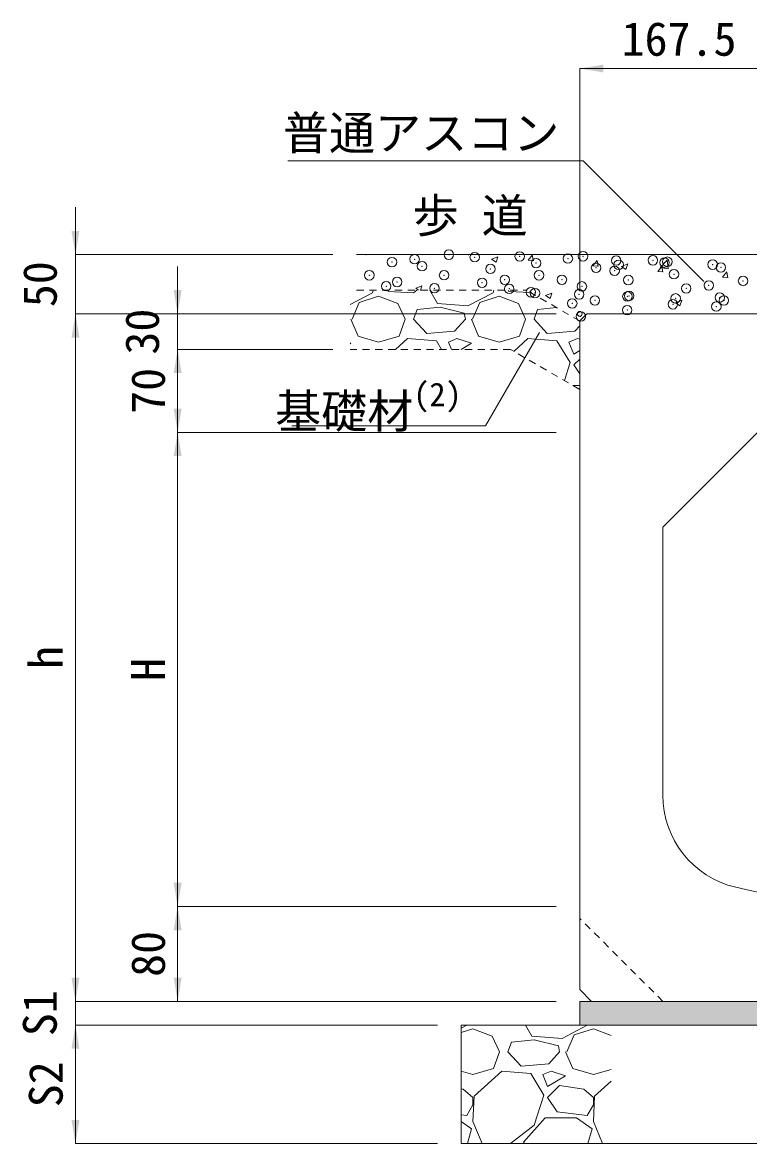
# Model space of a CAD drawing. Units: millimetres at full size; some dimension numbers follow another scale. Extents: x 6872 to 78201, y -34623 to -7860.
# Drawn here: x 46966 to 47579, y -22134 to -21189 of the extents above; entities that cross this region are included whole.
import ezdxf
from ezdxf.enums import TextEntityAlignment as Align

# ---------------------------------------------------------------- set-up
doc = ezdxf.new("R2010")
doc.units = ezdxf.units.MM
doc.header["$LTSCALE"] = 16
doc.header["$PDMODE"] = 32
doc.header["$PDSIZE"] = 8
doc.linetypes.add('USER1', pattern=[0.675, 0.375, -0.3])
for name, color, linetype, lineweight in [('0_2', 7, 'Continuous', 20), ('寸法線', 7, 'Continuous', 9), ('補助線', 8, 'Continuous', 13), ('ﾊｯﾁﾝｸﾞ', 7, 'Continuous', 5)]:
    doc.layers.add(name, color=color, linetype=linetype, lineweight=lineweight)
doc.styles.add('ＭＳ ゴシック', font='')
doc.styles.get('ＭＳ ゴシック').set_extended_font_data('MS Gothic')

# ---------------------------------------------------------------- blocks, each defined once
blk = doc.blocks.new('filled_arrow')
at = {"color": 0, "linetype": 'Continuous', "lineweight": -2}
blk.add_solid([(7.5, 1.25), (0, 0), (7.5, -1.25)], dxfattribs=at)

msp = doc.modelspace()

# ---------------------------------------------------------------- hatches: boundary and pattern name
at = {"layer": 'ﾊｯﾁﾝｸﾞ'}
msp.add_hatch(color=8, dxfattribs=at).paths.add_polyline_path([(47975.76, -22034.49), (47975.76, -22014.49), (47445.76, -22014.49), (47435.76, -22014.49), (47435.76, -22034.49)])

# ---------------------------------------------------------------- linework, layer by layer
at = {"layer": '0_2'}
for p, q in [((47603.26, -21384.49), (47247.58, -21384.49)), ((47435.76, -21440.49), (47441.76, -21434.49)), ((47435.76, -21440.49), (47435.76, -22004.49)), ((47594.51, -21434.49), (47441.76, -21434.49)), ((47505.76, -21614.49), (47585.76, -21534.49)), ((47505.76, -21840.46), (47505.76, -21614.49)), ((47445.76, -22014.49), (47435.76, -22004.49)), ((47435.76, -22014.49), (47435.76, -22034.49)), ((47435.76, -22014.49), (47975.76, -22014.49)), ((47335.76, -22034.49), (48075.76, -22034.49)), ((47335.76, -22034.49), (47335.76, -22134.49)), ((47335.76, -22134.49), (48075.76, -22134.49))]:
    msp.add_line(p, q, dxfattribs=at)
at = {"layer": '0_2', "linetype": 'USER1'}
for p, q in [((47247.58, -21414.49), (47390.73, -21414.49)), ((47435.76, -21440.49), (47390.73, -21414.49)), ((47377.33, -21464.49), (47242.06, -21464.49)), ((47435.76, -21498.23), (47377.33, -21464.49))]:
    msp.add_line(p, q, dxfattribs=at)
at = {"layer": '0_2', "linetype": 'USER1', "lineweight": 9}
msp.add_line((47505.76, -22014.49), (47435.76, -21944.49), dxfattribs=at)
at = {"layer": '0_2'}
for centre, radius, start, end in [((47585.76, -21840.46), 80, 180, 256.65766), ((47705.76, -21334.49), 600, 256.65762, 283.34237)]:
    msp.add_arc(centre, radius, start, end, dxfattribs=at)
at = {"layer": '寸法線'}
for p, q in [((47435.76, -21227.52), (47603.26, -21227.52)), ((47435.76, -21414.49), (47435.76, -21227.52)), ((47010.53, -21344.49), (47010.53, -21474.49)), ((47227.58, -21384.49), (47010.53, -21384.49)), ((47096.71, -21394.49), (47096.71, -21504.49)), ((47415.76, -21434.49), (47010.53, -21434.49)), ((47010.53, -21434.49), (47010.53, -22014.49)), ((47415.76, -21434.49), (47010.53, -21434.49)), ((47415.76, -21434.49), (47096.71, -21434.49)), ((47227.58, -21464.49), (47096.71, -21464.49)), ((47096.71, -21464.49), (47096.71, -21534.49)), ((47227.58, -21464.49), (47096.71, -21464.49)), ((47415.76, -21534.49), (47096.71, -21534.49)), ((47096.71, -21534.49), (47096.71, -21934.49)), ((47415.76, -21534.49), (47096.71, -21534.49)), ((47415.76, -21934.49), (47096.71, -21934.49)), ((47096.71, -21934.49), (47096.71, -22014.49)), ((47415.76, -21934.49), (47096.71, -21934.49)), ((47010.53, -21974.49), (47010.53, -22074.49)), ((47400.76, -22014.49), (47010.53, -22014.49)), ((47400.76, -22014.49), (47010.53, -22014.49)), ((47415.76, -22014.49), (47096.71, -22014.49)), ((47315.76, -22034.49), (47010.53, -22034.49)), ((47010.53, -22034.49), (47010.53, -22134.49)), ((47315.76, -22034.49), (47010.53, -22034.49)), ((47315.76, -22134.49), (47010.53, -22134.49))]:
    msp.add_line(p, q, dxfattribs=at)
for points in [[(47540.49, -21407.28), (47438.55, -21305.34), (47189.51, -21305.34)], [(47401.73, -21450.11), (47356.24, -21528.91), (47192.86, -21528.91)]]:
    msp.add_lwpolyline(points, dxfattribs=at)
at = {"layer": '補助線'}
msp.add_circle((47435.76, -21434.49), 2, dxfattribs=at)
at = {"layer": 'ﾊｯﾁﾝｸﾞ'}
for p, q in [((47255.27, -21384.49), (47255.72, -21384.8)), ((47255.72, -21384.79), (47255.82, -21384.49)), ((47338.24, -21384.49), (47342.09, -21384.83)), ((47341.98, -21384.85), (47341.91, -21384.49)), ((47392.19, -21389.21), (47395.86, -21384.83)), ((47396.63, -21389.63), (47395.75, -21384.85)), ((47361.44, -21388.32), (47366.78, -21386.27)), ((47361.44, -21388.34), (47365.23, -21390.9)), ((47365.22, -21390.9), (47366.77, -21386.29)), ((47392.19, -21389.21), (47396.74, -21389.61)), ((47446.84, -21393.99), (47450.52, -21389.61)), ((47446.84, -21393.99), (47451.4, -21394.39)), ((47451.29, -21394.41), (47450.41, -21389.64)), ((47470.94, -21394.44), (47474.74, -21397)), ((47470.95, -21394.43), (47476.29, -21392.38)), ((47474.73, -21397), (47476.28, -21392.4)), ((47501.5, -21398.77), (47505.17, -21394.39)), ((47503.58, -21395.47), (47509.52, -21389.28)), ((47505.94, -21399.19), (47505.06, -21394.42)), ((47510.33, -21396.52), (47509.49, -21389.28)), ((47501.5, -21398.77), (47506.05, -21399.17)), ((47503.56, -21395.43), (47510.34, -21396.48)), ((47556.16, -21403.55), (47559.83, -21399.18)), ((47556.16, -21403.56), (47560.71, -21403.95)), ((47560.6, -21403.97), (47559.72, -21399.2)), ((47297.41, -21412.92), (47299.74, -21414.49)), ((47297.42, -21412.9), (47302.75, -21410.85)), ((47301.53, -21414.49), (47302.74, -21410.87)), ((47261.06, -21416.66), (47242.06, -21426.61)), ((47249.88, -21424.79), (47266.14, -21419.71)), ((47261.68, -21414.49), (47261.06, -21416.66)), ((47266.14, -21419.71), (47282.39, -21425.8)), ((47273.78, -21414.49), (47274.26, -21415.64)), ((47274.26, -21415.64), (47295.6, -21416.66)), ((47295.6, -21416.66), (47298.4, -21414.49)), ((47315.92, -21425.8), (47309.32, -21414.49)), ((47362.66, -21416.66), (47341.32, -21427.84)), ((47351.48, -21424.79), (47367.74, -21419.71)), ((47363.28, -21414.49), (47362.66, -21416.66)), ((47367.74, -21419.71), (47383.99, -21425.8)), ((47375.38, -21414.49), (47375.86, -21415.64)), ((47375.86, -21415.64), (47394.24, -21416.52)), ((47406.92, -21419.02), (47410.71, -21421.58)), ((47406.93, -21419), (47412.26, -21416.95)), ((47410.71, -21421.58), (47412.25, -21416.97)), ((47516.44, -21425.1), (47521.77, -21423.06)), ((47520.22, -21427.68), (47521.76, -21423.08)), ((47243.78, -21439.01), (47249.88, -21424.79)), ((47282.39, -21425.8), (47288.49, -21439.01)), ((47295.6, -21439.01), (47298.65, -21430.88)), ((47317.95, -21428.85), (47298.65, -21430.88)), ((47341.32, -21427.84), (47315.92, -21425.8)), ((47338.27, -21433.93), (47317.95, -21428.85)), ((47345.38, -21439.01), (47351.48, -21424.79)), ((47383.99, -21425.8), (47390.09, -21439.01)), ((47397.2, -21439.01), (47400.25, -21430.88)), ((47416.21, -21429.2), (47400.25, -21430.88)), ((47516.43, -21425.12), (47520.22, -21427.68)), ((47242.77, -21439.01), (47248.86, -21453.24)), ((47283.41, -21453.24), (47288.49, -21439.01)), ((47306.78, -21451.2), (47295.6, -21439.01)), ((47339.29, -21439.01), (47330.14, -21449.17)), ((47339.29, -21439.01), (47338.27, -21433.93)), ((47344.37, -21439.01), (47350.46, -21453.24)), ((47385.01, -21453.24), (47390.09, -21439.01)), ((47408.38, -21451.2), (47397.2, -21439.01)), ((47330.14, -21449.17), (47306.78, -21451.2)), ((47431.74, -21449.17), (47408.38, -21451.2)), ((47435.76, -21444.71), (47431.74, -21449.17)), ((47242.77, -21459.33), (47242.06, -21459.1)), ((47242.06, -21459.76), (47242.77, -21459.33)), ((47248.86, -21453.24), (47266.14, -21458.32)), ((47266.14, -21458.32), (47283.41, -21453.24)), ((47290.52, -21455.27), (47280.42, -21464.49)), ((47314.9, -21457.3), (47290.52, -21455.27)), ((47319.3, -21464.49), (47314.9, -21457.3)), ((47332.18, -21455.27), (47325.06, -21458.32)), ((47325.06, -21458.32), (47327.53, -21464.49)), ((47344.37, -21459.33), (47332.18, -21455.27)), ((47335.77, -21464.49), (47344.37, -21459.33)), ((47350.46, -21453.24), (47367.74, -21458.32)), ((47367.74, -21458.32), (47385.01, -21453.24)), ((47392.12, -21455.27), (47380.2, -21466.15)), ((47416.5, -21457.3), (47392.12, -21455.27)), ((47427.68, -21475.59), (47416.5, -21457.3)), ((47433.78, -21455.27), (47426.66, -21458.32)), ((47426.66, -21458.32), (47430.73, -21468.48)), ((47435.76, -21455.93), (47433.78, -21455.27)), ((47430.73, -21468.48), (47435.76, -21465.46)), ((47422.83, -21490.76), (47427.68, -21475.59)), ((47435.76, -21472.59), (47430.73, -21477.62)), ((47430.73, -21477.62), (47435.76, -21485.17)), ((47429.98, -21494.89), (47435.76, -21494.89)), ((47340.56, -22034.66), (47335.76, -22037.17)), ((47335.76, -22040.79), (47345.64, -22037.71)), ((47340.61, -22034.49), (47340.56, -22034.66)), ((47345.64, -22037.71), (47361.9, -22043.8)), ((47371.58, -22034.49), (47375.1, -22034.66)), ((47375.1, -22034.66), (47375.32, -22034.49)), ((47395.42, -22043.8), (47389.99, -22034.49)), ((47442.16, -22034.66), (47420.82, -22045.83)), ((47430.98, -22042.79), (47447.24, -22037.71)), ((47442.21, -22034.49), (47442.16, -22034.66)), ((47447.24, -22037.71), (47462.28, -22043.35)), ((47361.9, -22043.8), (47367.99, -22057.01)), ((47397.46, -22046.85), (47378.15, -22048.88)), ((47420.82, -22045.83), (47395.42, -22043.8)), ((47417.78, -22051.93), (47397.46, -22046.85)), ((47424.89, -22057.01), (47430.98, -22042.79)), ((47362.91, -22071.23), (47367.99, -22057.01)), ((47375.1, -22057.01), (47378.15, -22048.88)), ((47386.28, -22069.2), (47375.1, -22057.01)), ((47418.79, -22057.01), (47409.65, -22067.17)), ((47418.79, -22057.01), (47417.78, -22051.93)), ((47423.87, -22057.01), (47429.97, -22071.23)), ((47335.76, -22073.41), (47345.64, -22076.31)), ((47345.64, -22076.31), (47362.91, -22071.23)), ((47370.02, -22073.27), (47346.66, -22094.6)), ((47394.41, -22075.3), (47370.02, -22073.27)), ((47409.65, -22067.17), (47386.28, -22069.2)), ((47405.58, -22093.59), (47394.41, -22075.3)), ((47411.68, -22073.27), (47404.57, -22076.31)), ((47404.57, -22076.31), (47408.63, -22086.47)), ((47423.87, -22077.33), (47411.68, -22073.27)), ((47429.97, -22071.23), (47447.24, -22076.31)), ((47447.24, -22076.31), (47462.28, -22071.89)), ((47408.63, -22086.47), (47423.87, -22077.33)), ((47418.79, -22085.46), (47408.63, -22095.62)), ((47439.11, -22088.51), (47418.79, -22085.46)), ((47462.28, -22081.8), (47448.26, -22094.6)), ((47337.51, -22088.51), (47335.76, -22088.24)), ((47345.64, -22095.62), (47337.51, -22088.51)), ((47346.66, -22094.6), (47345.64, -22115.94)), ((47397.46, -22118.99), (47405.58, -22093.59)), ((47447.24, -22095.62), (47439.11, -22088.51)), ((47448.26, -22094.6), (47447.24, -22115.94)), ((47340.56, -22110.86), (47345.64, -22101.71)), ((47345.64, -22101.71), (47345.64, -22095.62)), ((47408.63, -22095.62), (47416.76, -22107.81)), ((47442.16, -22110.86), (47447.24, -22101.71)), ((47447.24, -22101.71), (47447.24, -22095.62)), ((47335.76, -22110.28), (47340.56, -22110.86)), ((47388.31, -22133.21), (47406.6, -22112.89)), ((47406.6, -22112.89), (47433.02, -22112.89)), ((47416.76, -22107.81), (47442.16, -22110.86)), ((47433.02, -22112.89), (47446.22, -22122.03)), ((47335.76, -22115.9), (47344.62, -22122.03)), ((47344.62, -22122.03), (47341.06, -22134.49)), ((47345.64, -22115.94), (47353.45, -22134.49)), ((47377.39, -22134.49), (47397.46, -22118.99)), ((47446.22, -22122.03), (47442.66, -22134.49)), ((47447.24, -22115.94), (47455.05, -22134.49)), ((47389.06, -22134.49), (47388.31, -22133.21))]:
    msp.add_line(p, q, dxfattribs=at)
for p in [(47296.52, -21388.36), (47325.38, -21384.56), (47347.21, -21386.72), (47385.14, -21386.09), (47425.82, -21387.81), (47438.53, -21385.95), (47466.5, -21389.53), (47497.46, -21389.33), (47277.45, -21390.87), (47302.78, -21394.34), (47360.47, -21396.54), (47398.96, -21391.66), (47449.52, -21395.64), (47465.19, -21398.13), (47468.6, -21393.12), (47507.17, -21391.25), (47509.63, -21390.5), (47547.85, -21392.97), (47554.8, -21395.36), (47258.34, -21401.97), (47281.77, -21407.62), (47321.34, -21401.91), (47353.46, -21408.28), (47372.54, -21405.77), (47401.4, -21401.97), (47420.75, -21405.76), (47476.73, -21405.95), (47515.22, -21401.07), (47573.47, -21406.73), (47272.56, -21411.15), (47313.24, -21412.87), (47376.32, -21413.38), (47394.59, -21416.31), (47398.03, -21417.03), (47435.27, -21418.03), (47437.61, -21411.32), (47525.53, -21413.04), (47544.61, -21410.53), (47429.48, -21425.69), (47448.55, -21423.18), (47475.95, -21419.75), (47477.41, -21419.38), (47514.29, -21426.44), (47516.62, -21421.46), (47553.87, -21420.73), (47557.3, -21423.18), (47436.68, -21436.68), (47475.8, -21431.32), (47550.92, -21428.34)]:
    msp.add_point(p, dxfattribs=at)

# ---------------------------------------------------------------- block references
at = {"layer": '寸法線', "xscale": 2.67, "yscale": 2.67}
msp.add_blockref('filled_arrow', (47435.76, -21227.52), dxfattribs=at)
at = {"layer": '寸法線'}
for p, xscale, yscale, rotation in [((47010.53, -21384.49), 2.67, 2.67, 90), ((47540.49, -21407.28), 0.133, 0.133, 135), ((47096.71, -21434.49), 2.67, 2.67, 90), ((47010.53, -21434.49), 2.67, 2.67, 270), ((47010.53, -21434.49), 2.67, 2.67, 270), ((47401.73, -21450.11), 0.133, 0.133, 240), ((47096.71, -21464.49), 2.67, 2.67, 270), ((47096.71, -21464.49), 2.67, 2.67, 270), ((47096.71, -21534.49), 2.67, 2.67, 90), ((47096.71, -21534.49), 2.67, 2.67, 270), ((47096.71, -21934.49), 2.67, 2.67, 90), ((47096.71, -21934.49), 2.67, 2.67, 270), ((47010.53, -22014.49), 2.67, 2.67, 90), ((47010.53, -22014.49), 2.67, 2.67, 90), ((47096.71, -22014.49), 2.67, 2.67, 90), ((47010.53, -22034.49), 2.67, 2.67, 270), ((47010.53, -22034.49), 2.67, 2.67, 270), ((47010.53, -22134.49), 2.67, 2.67, 90)]:
    msp.add_blockref('filled_arrow', p, dxfattribs=dict(at, xscale=xscale, yscale=yscale, rotation=rotation))

# ---------------------------------------------------------------- texts
at = {"layer": '0_2', "style": 'ＭＳ ゴシック'}
msp.add_text('歩 道', height=28.48, dxfattribs=at).set_placement((47294.81, -21374.4), align=Align.BOTTOM_LEFT)
at = {"layer": '寸法線', "style": 'ＭＳ ゴシック'}
msp.add_text('167.5', height=28.48, dxfattribs=at).set_placement((47519.51, -21202.52), align=Align.MIDDLE_CENTER)
msp.add_text('普通アスコン', height=28.48, dxfattribs=at).set_placement((47418.55, -21267.66), align=Align.TOP_RIGHT)
for s, p in [('50', (46980.53, -21409.49)), ('30', (47066.71, -21449.49)), ('70', (47071.71, -21499.49)), ('h', (46985.53, -21724.49)), ('H', (47071.71, -21734.49)), ('80', (47071.71, -21974.49)), ('S1', (46980.53, -22024.49)), ('S2', (46985.53, -22084.49))]:
    msp.add_text(s, height=28.48, rotation=90, dxfattribs=at).set_placement(p, align=Align.MIDDLE_CENTER)
for s, height, p in [('基礎材', 28.48, (47178.9, -21539.43)), ('(2)', 19.94, (47295.45, -21518.43))]:
    msp.add_text(s, height=height, dxfattribs=at).set_placement(p, align=Align.BOTTOM_LEFT)

doc.saveas('drawing.dxf')
